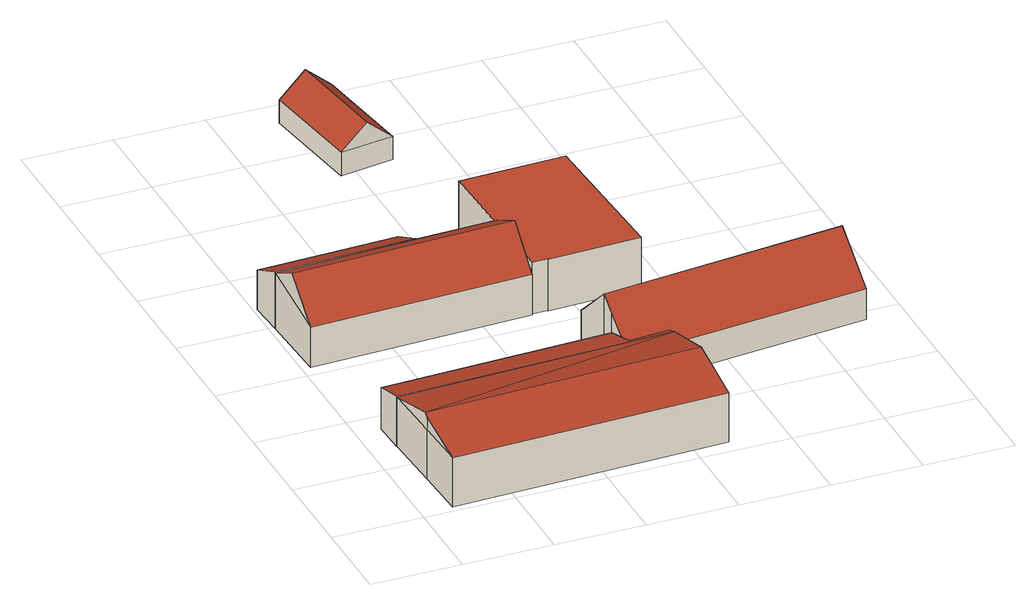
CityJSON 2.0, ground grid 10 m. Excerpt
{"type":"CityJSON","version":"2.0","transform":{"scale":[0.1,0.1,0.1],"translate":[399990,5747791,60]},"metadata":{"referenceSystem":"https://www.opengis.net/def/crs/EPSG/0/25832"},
"CityObjects":{
"building1":{"type":"Building","attributes":{"Gemeindeschluessel":"05515000","Geometrietyp2DReferenz":"3000","function":"31001_2700","roofType":"5000","measuredHeight":7.43},"geometry":[{"type":"Solid","lod":"2","boundaries":[[[[0,1,2,3]],[[4,5,1,0]],[[6,7,5,4]],[[8,9,7,6]],[[10,11,9,8]],[[3,2,11,10]],[[12,13,14,4,0]],[[3,13,12]],[[3,10,8,13]],[[14,13,8,6]],[[14,6,4]],[[12,0,3]],[[1,5,7,9,11,2]]]],"semantics":{"surfaces":[{"type":"WallSurface"},{"type":"RoofSurface"},{"type":"GroundSurface"}],"values":[[0,0,0,0,0,0,1,1,1,0,0,0,2]]}}]},
"building2":{"type":"Building","attributes":{"Gemeindeschluessel":"05515000","Geometrietyp2DReferenz":"3000","function":"51009_1610","roofType":"2100","measuredHeight":5.74},"geometry":[{"type":"Solid","lod":"2","boundaries":[[[[15,16,17,10]],[[18,19,16,15]],[[20,21,19,18]],[[22,23,21,20]],[[3,24,23,22]],[[25,26,24,3]],[[10,17,26,25]],[[3,22,20,18,15,10,25]],[[16,19,21,23,24,26,17]]]],"semantics":{"surfaces":[{"type":"WallSurface"},{"type":"RoofSurface"},{"type":"GroundSurface"}],"values":[[0,0,0,0,0,0,0,1,2]]}}]},
"building3":{"type":"Building","attributes":{"Gemeindeschluessel":"05515000","Geometrietyp2DReferenz":"3000","function":"31001_2700"},"children":["building3-1","building3-2"]},
"building3-1":{"type":"BuildingPart","attributes":{"roofType":"2100","measuredHeight":6.61},"parents":["building3"],"geometry":[{"type":"Solid","lod":"2","boundaries":[[[[27,28,29,30,31]],[[32,33,34,35,36]],[[31,30,33,32]],[[36,27,31,32]],[[29,34,33,30]],[[28,27,36,35]],[[29,28,35,34]]]],"semantics":{"surfaces":[{"type":"WallSurface"},{"type":"RoofSurface"},{"type":"GroundSurface"},{"type":"ClosureSurface"}],"values":[[0,0,0,1,2,0,3]]}}]},
"building3-2":{"type":"BuildingPart","attributes":{"roofType":"3100","measuredHeight":8.69},"parents":["building3"],"geometry":[{"type":"Solid","lod":"2","boundaries":[[[[37,38,39,40]],[[35,34,38,37]],[[40,39,41,42]],[[37,43,35]],[[42,44,40]],[[40,44,43,37]],[[28,35,43,44,42]],[[38,34,29,41,39]],[[29,28,42,41]],[[34,35,28,29]]]],"semantics":{"surfaces":[{"type":"WallSurface"},{"type":"RoofSurface"},{"type":"GroundSurface"},{"type":"ClosureSurface"}],"values":[[0,0,0,0,0,1,1,2,0,3]]}}]},
"building4":{"type":"Building","attributes":{"Gemeindeschluessel":"05515000","Geometrietyp2DReferenz":"3000","function":"31001_2700","roofType":"3100","measuredHeight":5.38},"geometry":[{"type":"Solid","lod":"2","boundaries":[[[[45,46,47,48]],[[49,50,46,45]],[[51,52,50,49]],[[48,47,52,51]],[[45,53,49]],[[51,54,48]],[[48,54,53,45]],[[49,53,54,51]],[[46,50,52,47]]]],"semantics":{"surfaces":[{"type":"WallSurface"},{"type":"RoofSurface"},{"type":"GroundSurface"}],"values":[[0,0,0,0,0,0,1,1,2]]}}]},
"building5":{"type":"Building","attributes":{"Gemeindeschluessel":"05515000","Geometrietyp2DReferenz":"3000","function":"31001_2700","roofType":"9999","measuredHeight":6},"geometry":[{"type":"Solid","lod":"2","boundaries":[[[[55,56,57,58,59,60,61]],[[59,62,63,60]],[[58,64,62,59]],[[57,65,64,58]],[[56,66,65,57]],[[55,67,66,56]],[[61,68,67,55]],[[60,63,68,61]],[[62,64,65,66,67,68,63]]]],"semantics":{"surfaces":[{"type":"RoofSurface"},{"type":"WallSurface"},{"type":"GroundSurface"}],"values":[[0,1,1,1,1,1,1,1,2]]}}]},
"building6":{"type":"Building","attributes":{"Gemeindeschluessel":"05515000","Geometrietyp2DReferenz":"3000","function":"31001_2700","roofType":"3100","measuredHeight":8.2},"geometry":[{"type":"Solid","lod":"2","boundaries":[[[[69,70,71,72]],[[73,74,70,69]],[[75,76,74,73]],[[77,78,76,75]],[[79,80,78,77]],[[81,82,80,79]],[[83,84,82,81]],[[85,86,84,83]],[[87,88,86,85]],[[89,90,88,87]],[[91,92,90,89]],[[72,71,92,91]],[[85,83,81,79,77,75,73,87]],[[69,72,91,89,87,73]],[[70,74,76,78,80,82,84,86,88,90,92,71]]]],"semantics":{"surfaces":[{"type":"WallSurface"},{"type":"RoofSurface"},{"type":"GroundSurface"}],"values":[[0,0,0,0,0,0,0,0,0,0,0,0,1,1,2]]}}]},
"building7":{"type":"Building","attributes":{"Gemeindeschluessel":"05515000","Geometrietyp2DReferenz":"3000","function":"51009_1610","roofType":"2100","measuredHeight":6.81},"geometry":[{"type":"Solid","lod":"2","boundaries":[[[[93,80,82,94]],[[95,78,80,93]],[[96,97,78,95]],[[85,86,97,96]],[[98,84,86,85]],[[94,82,84,98]],[[85,96,95,93,94,98]],[[80,78,97,86,84,82]]]],"semantics":{"surfaces":[{"type":"WallSurface"},{"type":"RoofSurface"},{"type":"GroundSurface"}],"values":[[0,0,0,0,0,0,1,2]]}}]}
},
"vertices":[
[337,13,68],[337,13,11],[333,145,11],[333,145,68],[33,3,68],[33,3,11],[31,63,68],[31,63,11],[28,133,68],[28,133,11],[28,135,68],[28,135,11],[335,80,85],[31,69,85],[31,63,83],
[27,173,58],[27,173,10],[28,135,10],[282,184,57],[282,184,10],[286,149,66],[286,149,10],[332,154,65],[332,154,10],[333,145,10],[303,144,68],[303,144,10],
[161,402,75],[161,402,74],[161,402,9],[159,443,9],[159,443,55],[4,437,55],[4,437,9],[6,396,9],[6,396,74],[6,396,75],
[9,312,56],[9,312,9],[253,321,9],[253,321,56],[250,405,9],[250,405,74],[7,354,96],[252,363,96],
[166,766,35],[166,766,8],[183,647,8],[183,647,35],[226,774,35],[226,774,8],[243,656,35],[243,656,8],[196,770,61],[213,651,61],
[253,321,70],[270,321,70],[270,320,70],[373,324,70],[365,500,70],[247,496,70],[250,405,70],[365,500,10],[247,496,10],[373,324,10],[270,320,10],[270,321,10],[253,321,10],[250,405,10],
[282,184,80],[282,184,12],[286,149,12],[286,149,48],[280,199,94],[280,199,12],[275,246,51],[275,246,12],[278,246,51],[278,246,12],[280,213,81],[280,213,12],[439,232,80],[439,232,12],[440,231,81],[440,231,12],[550,245,80],[550,245,12],[551,230,94],[551,230,12],[556,179,47],[556,179,12],[332,154,48],[332,154,12],
[280,213,79],[439,232,79],[278,246,46],[546,279,46],[546,279,12],[440,231,80]
]}
